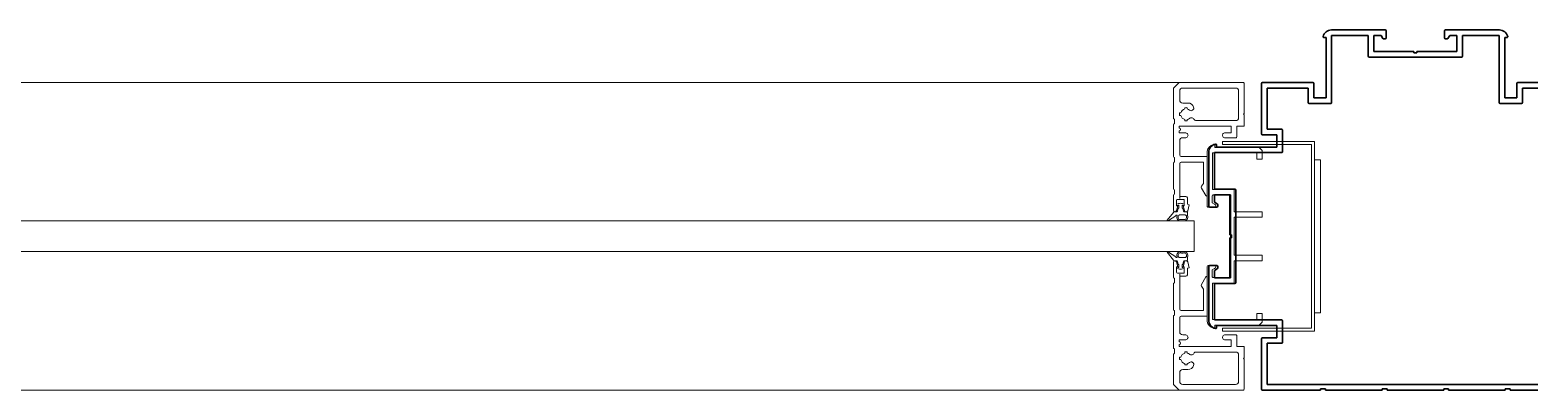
# Model space of a CAD drawing. Extents: x -1439 to 34962, y -872 to 8330.
# Drawn here: x 6080.84 to 6129.53, y 2537.29 to 2549 of the extents above; entities that cross this region are included whole.
import ezdxf

# ---------------------------------------------------------------- set-up
doc = ezdxf.new("R2010")
doc.units = 0
doc.layers.get('0').update_dxf_attribs({"color": 9, "lineweight": 9})
for name, color, linetype, lineweight in [('06D', 9, 'Continuous', 9), ('10', 9, 'Continuous', 9), ('15', 9, 'Continuous', 9)]:
    doc.layers.add(name, color=color, linetype=linetype, lineweight=lineweight)

# ---------------------------------------------------------------- blocks, each defined once
blk = doc.blocks.new('*U97')
at = {"layer": '06D'}
for p, q in [((-4.584286707341902, 0), (-49.99099548229299, 0)), ((-4.584286707341902, -10), (-49.99099548229299, -10))]:
    blk.add_line(p, q, dxfattribs=at)
at = {"layer": '10'}
for p, q in [((-2.508073044476304, 0), (-4.584537368118958, 0)), ((-4.602019273330483, -0.0072928423796839), (-4.774009299456679, -0.1792828686302528)), ((-4.774009299456679, -1.165338645343581), (-4.774009299456679, -0.1792828686302528)), ((-2.483172646069988, -1.001997723564272), (-2.483172646069988, -0.0249003984026786)), ((-4.774009299456679, -1.364541832597751), (-4.774009299456679, -2.410358565663045)), ((-4.749108901050248, -1.190239043749897), (-4.744128821387561, -1.190239043749897)), ((-4.744128821387561, -1.339641434187797), (-4.749108901050248, -1.339641434187797)), ((-4.744128821387561, -1.190239043749897), (-4.744128821387561, -1.339641434187797)), ((-4.594726430912146, -1.475105293287924), (-4.594726430912146, -1.4153443371506)), ((-4.355682606210962, -1.4153443371506), (-4.594726430912146, -1.4153443371506)), ((-4.355682606210962, -1.4153443371506), (-2.901499339278416, -1.4153443371506)), ((-2.901499339278416, -1.4153443371506), (-2.901499339278416, -1.634467843050515)), ((-2.722216470771172, -1.4153443371506), (-2.483172646069988, -1.4153443371506)), ((-2.722216470771172, -1.768929994592326), (-2.722216470771172, -1.4153443371506)), ((-2.508073044476191, -1.026898121970589), (-2.483172646069988, -1.001997723564272)), ((-2.483172646069988, -1.051798520380543), (-2.508073044476191, -1.026898121970589)), ((-2.483172646069988, -1.4153443371506), (-2.483172646069988, -1.051798520380543)), ((-4.594726430912146, -1.634467843050515), (-4.594726430912146, -1.574706886909552)), ((-4.395523243661273, -1.634467843050515), (-4.594726430912146, -1.634467843050515)), ((-4.574806112205692, -2.355577689282654), (-4.574806112205692, -1.893431986627547)), ((-4.475204518580198, -1.793830392998643), (-4.376709609317799, -1.793830392998643)), ((-2.901499339278416, -1.634467843050515), (-3.100702526529516, -1.634467843050515)), ((-3.100702526529516, -1.793830392998643), (-2.747116869177489, -1.793830392998643)), ((-3.70329216798234, -2.405378486095287), (-4.525005315392946, -2.405378486095287)), ((-3.678391769576137, -3.661485590353549), (-3.678391769576137, -2.430278884497965)), ((-4.774009299456679, -2.609561752917215), (-4.774009299456679, -3.460898342069413)), ((-4.749108901050248, -2.435258964069362), (-4.744128821387561, -2.435258964069362)), ((-4.744128821387561, -2.584661354507261), (-4.749108901050248, -2.584661354507261)), ((-4.744128821387561, -2.435258964069362), (-4.744128821387561, -2.584661354507261)), ((-4.574806112205692, -3.76587811520585), (-4.574806112205692, -2.634462151319894)), ((-4.525005315392946, -2.584661354507261), (-3.797913681945146, -2.584661354507261)), ((-3.797913681945146, -2.584661354507261), (-3.797913681945146, -3.257243619282235)), ((-3.806138769596714, -3.284658574539207), (-3.864979440260412, -3.373892446499667)), ((-4.774009299456679, -3.660101529323583), (-4.774009299456679, -4.035348769779375)), ((-4.774009299456679, -3.76587811520585), (-4.774009299456679, -4.153800735315599)), ((-4.749108901050248, -3.485798740479367), (-4.744128821387561, -3.485798740479367)), ((-4.744128821387561, -3.635201130917266), (-4.749108901050248, -3.635201130917266)), ((-4.744128821387561, -3.485798740479367), (-4.744128821387561, -3.635201130917266)), ((-4.674407705831299, -3.830095556037122), (-4.674407705831299, -4.009378424561873)), ((-4.644527227743537, -3.800215077946631), (-4.455284199854986, -3.800215077946631)), ((-4.574806112205692, -3.76587811520585), (-4.574806112205692, -3.680693165555567)), ((-4.55488579348048, -3.700613484284986), (-4.375602924954705, -3.700613484274072)), ((-4.425403721767452, -3.830095556037122), (-4.425403721767452, -4.009378424561873)), ((-4.325802128141958, -3.95957762774924), (-4.325802128141958, -3.750414281133998)), ((-3.870573172263561, -3.431223290030175), (-3.727501061139719, -3.67852894707903)), ((-3.682202441283379, -3.67355614407279), (-3.678391769576137, -3.661485590353549)), ((-4.774009278540347, -4.223541006333106), (-4.982448415077442, -4.478814629845147)), ((-4.939405053523613, -4.482721325759484), (-4.704288163002501, -4.333102759323082)), ((-4.670853323361143, -4.203620687610964), (-4.754088959815362, -4.203620687610964)), ((-4.704288163002501, -4.333102759323082), (-4.704288163002501, -4.333102759323082)), ((-4.684367844277403, -4.31318244060094), (-4.679387764596299, -4.31318244060094)), ((-4.676057936907113, -4.166514604243275), (-4.634567068381101, -4.009378424561873)), ((-4.674407705831299, -4.000414281235861), (-4.674407705831299, -3.959190726454835)), ((-4.624782566388943, -3.987117265300183), (-4.674407705831299, -4.000414281235861)), ((-4.674407705831299, -4.009378424561873), (-4.634567068381101, -4.009378424561873)), ((-4.672963963799247, -3.958613589002197), (-4.618037195871012, -3.938621880835853)), ((-4.646331217783426, -4.183044198565767), (-4.629586967783325, -4.088082839007257)), ((-4.629586967783325, -4.088082839007257), (-4.624606888102107, -4.088082839007257)), ((-4.599706489695676, -4.063182440597302), (-4.599706489695676, -4.006358815098792)), ((-4.57727400463591, -4.307338385813636), (-4.400464538500387, -4.307338385813636)), ((-4.50010489607007, -4.063182440597302), (-4.50010489607007, -4.006358815098792)), ((-4.426847422962737, -3.958613589002197), (-4.481774190890973, -3.938621880835853)), ((-4.470224417982648, -4.088082839007257), (-4.475204497663867, -4.088082839007257)), ((-4.425403721767452, -4.00041427027827), (-4.475028819376917, -3.987117265300183)), ((-4.453480167982547, -4.183044198565767), (-4.470224417982648, -4.088082839007257)), ((-4.423753489695627, -4.166514604243275), (-4.465244359217535, -4.009378424561873)), ((-4.465244359217535, -4.009378424561873), (-4.425403721767452, -4.009378424561873)), ((-4.350702505631829, -4.203620687610964), (-4.428958063400841, -4.203620687610964)), ((-4.425403721767452, -4.00041427027827), (-4.425403721767452, -3.959190708526875)), ((-4.375602924954705, -4.203601532030006), (-4.363883102245495, -4.203601532030006)), ((-4.325802128141958, -3.95957762774924), (-4.264032508619948, -3.976128747173788)), ((-4.325802128141958, -3.95957762774924), (-4.264032508619948, -3.976128747173788)), ((-4.325802107225627, -4.323359858924959), (-4.325802107225627, -4.228521086017281)), ((-4.264032508619948, -3.976128747173788), (-4.31582272873959, -4.166851399659208)), ((-4.962528096352343, -4.498734948570926), (-4.958938532607248, -4.498734948570926)), ((-4.962528096352343, -4.498734948570926), (-4.958938532607248, -4.498734948570926)), ((-4.520025214795396, -4.452208871549373), (-4.459064580333119, -4.452208871549373)), ((-4.520025214795396, -4.492049508600757), (-4.459064580333119, -4.492049508600757)), ((-2.809520265817241, -4.38247011959902), (-2.809520265817241, -5.617529880590153)), ((-4.774009278540347, -5.776458993666892), (-4.982448415077442, -5.521185370158491)), ((-4.962528096352343, -5.50126505143271), (-4.958938532607248, -5.50126505143271)), ((-4.962528096352343, -5.50126505143271), (-4.958938532607248, -5.50126505143271)), ((-4.939405053523613, -5.517278674236877), (-4.704288163002501, -5.666897240676918)), ((-4.670853323361143, -5.796379312389035), (-4.754088959815362, -5.796379312389035)), ((-4.704288163002501, -5.666897240676918), (-4.704288163002501, -5.666897240676918)), ((-4.684367844277403, -5.686817559406335), (-4.679387764596299, -5.686817559406335)), ((-4.676057936907113, -5.833485395756724), (-4.634567068381101, -5.990621575441764)), ((-4.646331217783426, -5.81695580143787), (-4.629586967783325, -5.911917160996381)), ((-4.57727400463591, -5.692661614186362), (-4.400464538500387, -5.692661614186362)), ((-4.520025214795396, -5.50795049140288), (-4.459064580333119, -5.50795049140288)), ((-4.520025214795396, -5.547791128457902), (-4.459064580333119, -5.547791128457902)), ((-4.453480167982547, -5.81695580143787), (-4.470224417982648, -5.911917160996381)), ((-4.423753489695627, -5.833485395756724), (-4.465244359217535, -5.990621575441764)), ((-4.350702505631829, -5.796379312389035), (-4.428958063400841, -5.796379312389035)), ((-4.375602924954705, -5.796398467969992), (-4.363883102245495, -5.796398467969992)), ((-4.325802107225627, -5.67664014107504), (-4.325802107225627, -5.771478913986356)), ((-4.264032508619948, -6.023871252829848), (-4.31582272873959, -5.833148600337153)), ((-4.774009299456679, -6.234121884797788), (-4.774009299456679, -5.846199264684401)), ((-4.774009299456679, -6.339898470676416), (-4.774009299456679, -5.964651230227901)), ((-4.674407705831299, -6.169904443966515), (-4.674407705831299, -5.990621575441764)), ((-4.674407705831299, -5.990621575441764), (-4.634567068381101, -5.990621575441764)), ((-4.674407705831299, -5.999585718767776), (-4.674407705831299, -6.040809273548803)), ((-4.624782566388943, -6.012882734703453), (-4.674407705831299, -5.999585718767776)), ((-4.672963963799247, -6.041386410994164), (-4.618037195871012, -6.061378119164146)), ((-4.644527227743537, -6.199784922053367), (-4.455284199854986, -6.199784922053367)), ((-4.629586967783325, -5.911917160996381), (-4.624606888102107, -5.911917160996381)), ((-4.599706489695676, -5.936817559406335), (-4.599706489695676, -5.993641184897569)), ((-4.574806112205692, -6.234121884797788), (-4.574806112205692, -7.365537848680106)), ((-4.574806112205692, -6.234121884797788), (-4.574806112205692, -6.319306834444432)), ((-4.55488579348048, -6.299386515722289), (-4.375602924954705, -6.299386515729566)), ((-4.50010489607007, -5.936817559406335), (-4.50010489607007, -5.993641184897569)), ((-4.426847422962737, -6.041386410994164), (-4.481774190890973, -6.061378119164146)), ((-4.470224417982648, -5.911917160996381), (-4.475204497663867, -5.911917160996381)), ((-4.425403721767452, -5.999585729721729), (-4.475028819376917, -6.012882734703453)), ((-4.465244359217535, -5.990621575441764), (-4.425403721767452, -5.990621575441764)), ((-4.425403721767452, -6.169904443966515), (-4.425403721767452, -5.990621575441764)), ((-4.425403721767452, -5.999585729721729), (-4.425403721767452, -6.0408092914804)), ((-4.325802128141958, -6.040422372254397), (-4.264032508619948, -6.023871252829848)), ((-4.325802128141958, -6.040422372254397), (-4.264032508619948, -6.023871252829848)), ((-4.325802128141958, -6.040422372254397), (-4.325802128141958, -6.249585718866001)), ((-3.870573172263561, -6.5687767099771), (-3.727501061139719, -6.321471052920969)), ((-3.682202441283379, -6.326443855927208), (-3.678391769576137, -6.33851440964645)), ((-4.774009299456679, -7.390438247090059), (-4.774009299456679, -6.539101657930586)), ((-4.744128821387561, -6.364798869082732), (-4.749108901050248, -6.364798869082732)), ((-4.749108901050248, -6.514201259520633), (-4.744128821387561, -6.514201259520633)), ((-4.744128821387561, -6.514201259520633), (-4.744128821387561, -6.364798869082732)), ((-3.806138769596714, -6.715341425460792), (-3.864979440260412, -6.62610755350397)), ((-3.797913681945146, -7.415338645492738), (-3.797913681945146, -6.742756380717764)), ((-3.678391769576137, -6.33851440964645), (-3.678391769576137, -7.569721115502034)), ((-4.774009299456679, -8.635458167405886), (-4.774009299456679, -7.589641434340592)), ((-4.744128821387561, -7.415338645492738), (-4.749108901050248, -7.415338645492738)), ((-4.749108901050248, -7.564741035930637), (-4.744128821387561, -7.564741035930637)), ((-4.744128821387561, -7.564741035930637), (-4.744128821387561, -7.415338645492738)), ((-4.574806112205692, -7.644422310720983), (-4.574806112205692, -8.106568013372453)), ((-4.525005315392946, -7.415338645492738), (-3.797913681945146, -7.415338645492738)), ((-3.70329216798234, -7.594621513911988), (-4.525005315392946, -7.594621513911988)), ((-4.475204518580198, -8.206169607001355), (-4.376709609317799, -8.206169607001355)), ((-3.100702526529516, -8.206169607001355), (-2.747116869177489, -8.206169607001355)), ((-2.722216470771172, -8.231070005404035), (-2.722216470771172, -8.584655662849398)), ((-4.744128821387561, -8.660358565808563), (-4.749108901050248, -8.660358565808563)), ((-4.744128821387561, -8.80976095625374), (-4.744128821387561, -8.660358565808563)), ((-4.395523243661273, -8.365532156949483), (-4.594726430912146, -8.365532156949483)), ((-4.594726430912146, -8.365532156949483), (-4.594726430912146, -8.42529311308681)), ((-4.594726430912146, -8.524894706715713), (-4.594726430912146, -8.584655662849398)), ((-4.355682606210962, -8.584655662849398), (-4.594726430912146, -8.584655662849398)), ((-4.355682606210962, -8.584655662849398), (-2.901499339278416, -8.584655662849398)), ((-2.901499339278416, -8.365532156949483), (-3.100702526529516, -8.365532156949483)), ((-2.901499339278416, -8.584655662849398), (-2.901499339278416, -8.365532156949483)), ((-2.722216470771172, -8.584655662849398), (-2.483172646069988, -8.584655662849398)), ((-2.483172646069988, -8.584655662849398), (-2.483172646069988, -8.948201479623094)), ((-4.774009299456679, -8.834661354660057), (-4.774009299456679, -9.820717131373383)), ((-4.749108901050248, -8.80976095625374), (-4.744128821387561, -8.80976095625374)), ((-2.483172646069988, -8.948201479623094), (-2.508073044476191, -8.973101878025775)), ((-2.508073044476191, -8.973101878025775), (-2.483172646069988, -8.998002276432087)), ((-2.483172646069988, -8.998002276432087), (-2.483172646069988, -9.975099601593683)), ((-4.602019273330483, -9.992707157620316), (-4.774009299456679, -9.820717131373383)), ((-2.508073044476304, -10), (-4.584537368118958, -10))]:
    blk.add_line(p, q, dxfattribs=at)
for points in [[(-2.762057108202725, -1.2374155432517), (-4.05794952999804, -1.237415544273972, -0.2997650502453762), (-4.103705231750041, -1.207275244181801, 0.4934484303440242), (-4.262573869056951, -1.16701732835645, -0.109938637063556), (-4.330782209619768, -1.199932725943654), (-4.330782209619768, -1.240648912586038, -0.0938424564306332), (-4.410463484501633, -1.240648912586038), (-4.410463484501633, -1.199932725943654, -0.2847350307288591), (-4.540311343433927, -1.070084867009427), (-4.581027530074606, -1.070084867009427, -0.0938424564306203), (-4.581027530074606, -0.9904035922190814), (-4.540311343433927, -0.9904035922190814, -0.2847350307289566), (-4.410463484501633, -0.8605557332884927), (-4.410463484501633, -0.8198395466497458, -0.0938424564306298), (-4.330782209619768, -0.8198395466497458), (-4.330782209619768, -0.8605557332884927, -0.1154500946614818), (-4.259622249941799, -0.8958555036733741, 0.7582221320047342), (-4.122541636095206, -0.8006357389822369, 0.3195000309961183), (-4.310749704908972, -0.6666984129406047), (-4.475204520302554, -0.6666984129406047, -0.4142135623730617), (-4.574806113928048, -0.5670968193153385), (-4.574806113928048, -0.2802385377653991, -0.4142135623730951), (-4.475204520302554, -0.180636944132857), (-2.762057108202725, -0.1806369431142229, -0.4142135623730951), (-2.662455514577231, -0.280238536746765), (-2.662455514577231, -1.137813949630071, -0.4142135623730951)], [(-2.762057108202725, -8.762584456748298), (-4.05794952999804, -8.762584455729664, 0.2997650502453762), (-4.103705231750041, -8.792724755821837, -0.4934484303440242), (-4.262573869056951, -8.832982671647187, 0.109938637063556), (-4.330782209619768, -8.800067274056346), (-4.330782209619768, -8.759351087417599, 0.0938424564306332), (-4.410463484501633, -8.759351087417599), (-4.410463484501633, -8.800067274056346, 0.2847350307288591), (-4.540311343433927, -8.929915132990573), (-4.581027530074606, -8.929915132990573, 0.0938424564306203), (-4.581027530074606, -9.009596407777279), (-4.540311343433927, -9.009596407777279, 0.2847350307289566), (-4.410463484501633, -9.139444266711507), (-4.410463484501633, -9.180160453353892, 0.0938424564306298), (-4.330782209619768, -9.180160453353892), (-4.330782209619768, -9.139444266711507, 0.1154500946614818), (-4.259622249941799, -9.104144496326622, -0.7582221320047342), (-4.122541636095206, -9.199364261021401, -0.3195000309961183), (-4.310749704908972, -9.333301587063033), (-4.475204520302554, -9.333301587063033, 0.4142135623730617), (-4.574806113928048, -9.432903180684661), (-4.574806113928048, -9.719761462238237, 0.4142135623730951), (-4.475204520302554, -9.819363055863505), (-2.762057108202725, -9.81936305688214, 0.4142135623730951), (-2.662455514577231, -9.719761463256873), (-2.662455514577231, -8.862186050373566, 0.4142135623730951)]]:
    blk.add_lwpolyline(points, format="xyb", close=True, dxfattribs=at)
for points in [[(-0.1992031872509869, -1.912350597609474), (-3.187250996016246, -1.912350597609474), (-3.187250996016246, -2.011952191238378), (-0.2988047808765941, -2.011952191238378), (-0.2988047808765941, -7.988047808765259), (-3.187250996016246, -7.988047808765259), (-3.187250996016246, -8.087649402390525), (-0.1992031872509869, -8.087649402390525)], [(0, -7.490039840638927), (-0.1992031872509869, -7.490039840638927), (-0.1992031872509869, -2.509960159364709), (0, -2.509960159364709)]]:
    blk.add_lwpolyline(points, close=True, dxfattribs=at)
blk.add_lwpolyline([(-3.686014289703052, -5.986057882979367), (-3.686014289703052, -7.763701547715753, 0.302454728894399), (-3.472658835550647, -7.987046101021406, 0.4723247465498753), (-3.437010305639319, -7.957727633365719), (-3.437010305639319, -7.888446215139992), (-1.992787198069436, -7.888446215139992), (-1.893185604443942, -7.788844621518363), (-1.893185604443942, -7.509960159473847), (-2.0724684729513, -7.509960159473847), (-2.0724684729513, -7.70916334672438), (-3.506731421195809, -7.70916334672438), (-3.506731421195809, -6.523904382549517), (-2.809520265817241, -6.523904382549517), (-2.809520265817241, -5.796812749005767), (-1.893185604443942, -5.796812749005767), (-1.893185604443942, -5.617529880590153), (-2.809520265817241, -5.617529880590153), (-2.809520265817241, -4.38247011959902), (-1.893185604443942, -4.38247011959902), (-1.893185604443942, -4.203187250997871), (-2.809520265817241, -4.203187250997871), (-2.809520265817241, -3.476095617639657), (-3.506731421195809, -3.476095617639657), (-3.506731421195809, -2.290836653464793), (-2.0724684729513, -2.290836653464793), (-2.0724684729513, -2.490039840711688), (-1.893185604443942, -2.490039840711688), (-1.893185604443942, -2.211155378488911), (-1.992787198069436, -2.111553784860006), (-3.437010305639319, -2.111553784860006), (-3.437010305732087, -2.042272366634279, 0.4723247473682826), (-3.472658835736183, -2.012953898978594, 0.3004880494237331), (-3.685657060429433, -2.234320948904496, 0.0474522895556044), (-3.686014289703052, -2.238076561730849), (-3.686014289703052, -4.013944223253929, 0.41421356169115), (-3.646173652308448, -4.053784860745508), (-3.466890783708436, -4.053784860559972), (-3.404639787692531, -4.053784860559972), (-3.404639787692531, -4.005740845717809, 0.3394542583512012), (-3.44155118980916, -3.957636969837039), (-3.526651739939438, -3.911482200539467), (-3.526651739939438, -3.695219123543211, -0.4142135637369855), (-3.486811102452065, -3.655378486055269), (-2.959099892785275, -3.655378486055269), (-2.959099892785275, -4.950199203187366), (-2.929396651246179, -4.950199203187366), (-2.929396651246179, -5.049800796812633), (-2.959099892785275, -5.049800796812633), (-2.959099892785275, -6.34462151394473), (-3.486811102452065, -6.34462151394473, -0.4142135630550402), (-3.526651739939438, -6.304780876642325), (-3.526651739939438, -6.088517799649707), (-3.441551189901815, -6.042363030159322, 0.3394542588174342), (-3.404639787692531, -5.994259154471365), (-3.404639787692531, -5.946215139443664), (-3.646173652308448, -5.946215139443664, 0.4142135637369855), (-3.686014289795821, -5.986055776931607)], format="xyb", dxfattribs=at)
for centre, radius, start, end in [((-2.508073044476304, -0.0249003984026786), 0.0249003984063773, 0, 90), ((-4.749108901050248, -1.165338645343581), 0.0249003984063773, 180, 270), ((-4.749108901050248, -1.364541832597751), 0.0249003984063773, 90, 180), ((-4.594726430912146, -1.524906090100557), 0.0498007968127547, 270, 90), ((-4.475204518580198, -1.893431986627547), 0.0996015936255093, 90, 180), ((-4.386116426489593, -1.714149118026398), 0.0802346171604296, 263.2670786823901, 96.73292131760988), ((-3.110109343701196, -1.714149118026398), 0.0802346171604296, 83.2670786823901, 276.7329213176099), ((-2.747116869177489, -1.768929994592326), 0.0249003984063773, 270, 0), ((-4.749108901050248, -2.410358565663045), 0.0249003984063773, 180, 270), ((-4.525005315392946, -2.355577689282654), 0.0498007968127547, 180, 270), ((-3.70329216798234, -2.430278884497965), 0.0249003984063773, 0, 90), ((-4.749108901050248, -2.609561752917215), 0.0249003984063773, 90, 180), ((-4.525005315392946, -2.634462151319894), 0.0498007968127547, 90, 180), ((-3.82734085860568, -3.406503127804172), 0.0498007968249867, 139.0938091420577, 209.7608469120133), ((-3.847714478762441, -3.257243619296788), 0.0498007968171481, 326.599206552585, 1.66752665e-08), ((-4.749108901050248, -3.460898342069413), 0.0249003984063773, 180, 270), ((-4.749108901050248, -3.660101529323583), 0.0249003984063773, 90, 180), ((-4.644527227743537, -3.830095556037122), 0.0298804780876528, 90.0000000017587, 180), ((-4.55488579348048, -3.680693165555567), 0.0199203187251019, 180, 270), ((-4.455284199854986, -3.830095556037122), 0.0298804780876528, 0, 90.0000000017587), ((-4.375602924954705, -3.750414281133998), 0.0498007968127547, 0, 90), ((-3.705947640736667, -3.666059788789425), 0.0249003983827872, 210.0503864547104, 342.479102521079), ((-4.724208502643932, -4.153800735315599), 0.0498007968127547, 180, 345.2089642998066), ((-4.754088959815362, -4.223541006333106), 0.0199203187251019, 90.00000000534126, 180.000000010422), ((-4.684367844277403, -4.333102759323082), 0.0199203187251019, 90.00000000534126, 180.000000010422), ((-4.679387764596299, -4.333102759323082), 0.0199203187251019, 337.3801350997307, 90.00000000534126), ((-4.664447525552304, -3.982012310119898), 0.0249003984063773, 110.0000000001629, 113.5782299897117), ((-4.670853323361143, -4.178720289204647), 0.0249003984063773, 270, 350.0000000003654), ((-4.553744736831617, -4.382145036135626), 0.1149608597271785, 158.9026321508203, 287.0564086233117), ((-4.551418526895644, -4.382071037722199), 0.0772634924481244, 159.7730688829355, 294.7786872824364), ((-4.619626808420889, -4.006358815098792), 0.0199203187251019, 0, 105.0000000002542), ((-4.624606888102107, -4.063182440597302), 0.0249003984063773, 270, 0), ((-4.50010489607007, -4.407803954542032), 0.1344621513944375, 137.551447210214, 157.0428618102344), ((-4.54990569288293, -4.125811645775683), 0.1992031872510186, 69.99999999983713, 110.0000000001629), ((-4.57727400463591, -4.337218863907764), 0.0298804780876528, 90, 137.551447210214), ((-4.480184577345085, -4.006358815098792), 0.0199203187251019, 74.99999999974578, 180.000000010422), ((-4.475204497663867, -4.063182440597302), 0.0249003984063773, 180.000000010422, 270), ((-4.430201563075115, -4.378009234562342), 0.0799909159397884, 248.0874070033723, 49.68676477867089), ((-4.426361694637079, -4.380901759333937), 0.1158589700566804, 253.6045906462992, 29.77892152658911), ((-4.428958063400841, -4.178720289204647), 0.0249003984063773, 189.9999999996344, 270), ((-4.435363860213669, -3.982012310119898), 0.0249003984063773, 66.42187300029943, 69.99999999983713), ((-4.375602924954705, -4.153800735221011), 0.0498007968127547, 194.7910357001934, 270), ((-4.375602924954705, -4.153800735221011), 0.0498007968127547, 194.7910357001934, 270), ((-4.400464538500387, -4.337218863907764), 0.0298804780876528, 42.54489660011104, 90), ((-4.363883102245495, -4.153800735221011), 0.0498007968127547, 270, 344.8078273995597), ((-4.350702505631829, -4.228521086017281), 0.0249003984063773, 0, 90.00000000534126), ((-4.962528096352343, -4.478814629845147), 0.0199203187251019, 180.000000010422, 270), ((-4.958938532607248, -4.478814629845147), 0.0199203187251019, 270, 348.6900674993525), ((-4.962528096352343, -5.521185370158491), 0.0199203187251019, 90, 179.9999999895779), ((-4.958938532607248, -5.521185370158491), 0.0199203187251019, 11.30993250064752, 90), ((-4.754088959815362, -5.776458993666892), 0.0199203187251019, 179.9999999895779, 269.9999999946587), ((-4.724208502643932, -5.846199264684401), 0.0498007968127547, 14.79103570019342, 180), ((-4.684367844277403, -5.666897240676918), 0.0199203187251019, 179.9999999895779, 269.9999999946587), ((-4.679387764596299, -5.666897240676918), 0.0199203187251019, 269.9999999946587, 22.6198649002694), ((-4.670853323361143, -5.821279710798988), 0.0249003984063773, 9.999999999634483, 90), ((-4.553744736831617, -5.617854963868012), 0.1149608597271785, 72.94359137668847, 201.0973678491797), ((-4.551418526895644, -5.617928962281438), 0.0772634924481244, 65.22131271756359, 200.2269311170645), ((-4.50010489607007, -5.592196045457967), 0.1344621513944375, 202.9571381897656, 222.448552789786), ((-4.57727400463591, -5.662781136099511), 0.0298804780876528, 222.448552789786, 270), ((-4.430201563075115, -5.621990765441296), 0.0799909159397884, 310.3132352213291, 111.9125929966277), ((-4.426361694637079, -5.6190982406697), 0.1158589700566804, 330.221078473411, 106.3954093537008), ((-4.428958063400841, -5.821279710798988), 0.0249003984063773, 90, 170.0000000003655), ((-4.375602924954705, -5.846199264782626), 0.0498007968127547, 90, 165.2089642998066), ((-4.375602924954705, -5.846199264782626), 0.0498007968127547, 90, 165.2089642998066), ((-4.400464538500387, -5.662781136099511), 0.0298804780876528, 270, 317.455103399889), ((-4.363883102245495, -5.846199264782626), 0.0498007968127547, 15.19217260044021, 90), ((-4.350702505631829, -5.771478913986356), 0.0249003984063773, 269.9999999946587, 0), ((-4.664447525552304, -6.017987689883738), 0.0249003984063773, 246.4217700102883, 249.9999999998371), ((-4.644527227743537, -6.169904443966515), 0.0298804780876528, 180, 269.9999999982413), ((-4.619626808420889, -5.993641184897569), 0.0199203187251019, 254.9999999997458, 0), ((-4.624606888102107, -5.936817559406335), 0.0249003984063773, 0, 90), ((-4.54990569288293, -5.874188354224316), 0.1992031872510186, 249.9999999998371, 290.0000000001629), ((-4.55488579348048, -6.319306834444432), 0.0199203187251019, 90, 180), ((-4.475204497663867, -5.936817559406335), 0.0249003984063773, 90, 179.9999999895779), ((-4.480184577345085, -5.993641184897569), 0.0199203187251019, 179.9999999895779, 285.0000000002541), ((-4.455284199854986, -6.169904443966515), 0.0298804780876528, 269.9999999982413, 0), ((-4.435363860213669, -6.017987689883738), 0.0249003984063773, 290.0000000001629, 293.5781269997006), ((-4.375602924954705, -6.249585718866001), 0.0498007968127547, 270, 0), ((-3.705947640736667, -6.333940211214213), 0.0249003983827872, 17.52089747892098, 149.9496135452896), ((-4.749108901050248, -6.339898470676416), 0.0249003984063773, 180, 270), ((-4.749108901050248, -6.539101657930586), 0.0249003984063773, 90, 180), ((-3.82734085860568, -6.593496872195827), 0.0498007968249867, 150.2391530879867, 220.9061908579422), ((-3.847714478762441, -6.742756380703213), 0.0498007968171481, 359.9999999833248, 33.40079344741497), ((-4.749108901050248, -7.390438247090059), 0.0249003984063773, 180, 270), ((-4.749108901050248, -7.589641434340592), 0.0249003984063773, 90, 180), ((-4.525005315392946, -7.365537848680106), 0.0498007968127547, 180, 270), ((-4.525005315392946, -7.644422310720983), 0.0498007968127547, 90, 180), ((-3.70329216798234, -7.569721115502034), 0.0249003984063773, 270, 0), ((-4.475204518580198, -8.106568013372453), 0.0996015936255093, 180, 270), ((-4.386116426489593, -8.285850881977238), 0.0802346171604296, 263.2670786823901, 96.73292131760988), ((-3.110109343701196, -8.285850881977238), 0.0802346171604296, 83.2670786823901, 276.7329213176099), ((-2.747116869177489, -8.231070005404035), 0.0249003984063773, 0, 90), ((-4.749108901050248, -8.635458167405886), 0.0249003984063773, 180, 270), ((-4.594726430912146, -8.475093909899442), 0.0498007968127547, 270, 90), ((-4.749108901050248, -8.834661354660057), 0.0249003984063773, 90, 180), ((-2.508073044476304, -9.975099601593683), 0.0249003984063773, 270, 0)]:
    blk.add_arc(centre, radius, start, end, dxfattribs=at)
at = {"layer": '15'}
blk.add_lwpolyline([(-4.107406632315587, -4.501992031873669), (-49.99099548229299, -4.501992031873669), (-259.7945843322686, -4.501992031873648), (-259.7945843322686, -5.498007968129948), (-49.99099548229299, -5.498007968129968), (-4.107406632315587, -5.498007968129968)], close=True, dxfattribs=at)
blk = doc.blocks.new('p-dogramakose_trimlinesnap')
at = {"layer": '10', "lineweight": 35}
for p, q in [((2.272693221995723, 11.70999999999912), (4.020000000004074, 11.70999999999912)), ((5.979999999995925, 11.70999999999912), (7.727306778004277, 11.70999999999912)), ((2.099999999991268, 11.45999999999912), (2.029999999998835, 11.45999999999912)), ((2.099999999991268, 9.5), (2.099999999991268, 11.45999999999912)), ((2.279999999998835, 11.52999999999883), (3.469999999986612, 11.52999999999883)), ((2.279999999998835, 9.349999999998543), (2.279999999998835, 11.52999999999883)), ((3.469999999986612, 11.52999999999883), (3.469999999986612, 10.86000000000058)), ((3.649999999994178, 11.52999999999883), (3.886491470388136, 11.52999999999883)), ((3.649999999994178, 11.52999999999883), (3.649999999994178, 11.01000000000204)), ((3.94133974595752, 11.43499999999767), (3.886491470388136, 11.52999999999883)), ((3.967320508076227, 11.41999999999825), (4.020000000004074, 11.41999999999825)), ((4.050000000002909, 11.68000000000029), (4.050000000002909, 11.44999999999709)), ((5.949999999997089, 11.68000000000029), (5.949999999997089, 11.44999999999709)), ((5.979999999995925, 11.41999999999825), (6.032679491923772, 11.41999999999825)), ((6.058660254042479, 11.43499999999767), (6.113508529597311, 11.52999999999883)), ((6.113508529597311, 11.52999999999883), (6.349999999991268, 11.52999999999883)), ((6.349999999991268, 11.52999999999883), (6.349999999991268, 11.01000000000204)), ((6.529999999998835, 11.52999999999883), (7.719999999986613, 11.52999999999883)), ((6.529999999998835, 10.86000000000058), (6.529999999998835, 11.52999999999883)), ((7.719999999986613, 11.52999999999883), (7.719999999986613, 9.349999999998543)), ((7.899999999994179, 9.5), (7.899999999994179, 11.45999999999912)), ((7.969999999986613, 11.45999999999912), (7.899999999994179, 11.45999999999912)), ((3.5, 10.83000000000174), (6.5, 10.83000000000174)), ((3.649999999994178, 11.01000000000204), (4.949999999997089, 11.01000000000204)), ((4.949999999997089, 10.97000000000116), (4.949999999997089, 11.01000000000204)), ((4.949999999997089, 10.97000000000116), (5.050000000002909, 10.97000000000116)), ((5.050000000002909, 10.97000000000116), (5.050000000002909, 11.01000000000204)), ((5.050000000002909, 11.01000000000204), (6.349999999991268, 11.01000000000204)), ((0, 8.080000000001746), (0, 9.970000000001164)), ((0.0299999999988359, 10), (1.669999999998253, 10)), ((0.180000000007567, 9.819999999999707), (1.520000000004074, 9.819999999999707)), ((0.180000000007567, 0.3000000000029104), (0.180000000007567, 9.819999999999707)), ((1.520000000004074, 9.819999999999707), (1.520000000004074, 9.349999999998543)), ((1.699999999997089, 9.970000000001164), (1.699999999997089, 9.5)), ((8.30000000000291, 9.970000000001164), (8.30000000000291, 9.5)), ((8.330000000001746, 10), (9.969999999986612, 10)), ((8.479999999995924, 9.819999999999707), (9.819999999992431, 9.819999999999707)), ((8.479999999995924, 9.349999999998543), (8.479999999995924, 9.819999999999707)), ((9.819999999992431, 9.819999999999707), (9.819999999992431, 8.480000000003201)), ((10, 8.330000000001746), (10, 9.970000000001164)), ((1.55000000000291, 9.319999999999707), (2.25, 9.319999999999707)), ((1.699999999997089, 9.5), (2.099999999991268, 9.5)), ((7.75, 9.319999999999707), (8.44999999999709, 9.319999999999707)), ((8.30000000000291, 9.5), (7.899999999994179, 9.5)), ((9.319999999992431, 8.44999999999709), (9.319999999992431, 7.75)), ((9.819999999992431, 8.480000000003201), (9.349999999991267, 8.480000000003201)), ((9.5, 8.30000000000291), (9.5, 7.900000000001455)), ((9.969999999986612, 8.30000000000291), (9.5, 8.30000000000291)), ((0.0399999999935972, 8.080000000001746), (0, 8.080000000001746)), ((0, 6.080000000001746), (0, 7.919999999998252)), ((0, 7.919999999998252), (0.0399999999935972, 7.919999999998252)), ((0.0399999999935972, 7.919999999998252), (0.0399999999935972, 8.080000000001746)), ((9.5, 7.900000000001455), (11.4600000000064, 7.900000000001455)), ((11.4600000000064, 7.970000000001163), (11.4600000000064, 7.900000000001455)), ((9.349999999991267, 7.720000000001163), (11.52999999999883, 7.720000000001163)), ((11.52999999999883, 7.720000000001163), (11.52999999999883, 6.529999999998835)), ((11.7100000000064, 5.980000000003201), (11.7100000000064, 7.727306778011553)), ((10.83000000000174, 6.5), (10.83000000000174, 3.5)), ((11.52999999999883, 6.529999999998835), (10.86000000000058, 6.529999999998835)), ((11.00999999999476, 5.050000000002909), (11.00999999999476, 6.349999999998545)), ((11.52999999999883, 6.349999999998545), (11.00999999999476, 6.349999999998545)), ((11.52999999999883, 6.113508529611863), (11.52999999999883, 6.349999999998545)), ((0.0399999999935972, 6.080000000001746), (0, 6.080000000001746)), ((0, 4.080000000001746), (0, 5.919999999998252)), ((0, 5.919999999998252), (0.0399999999935972, 5.919999999998252)), ((0.0399999999935972, 5.919999999998252), (0.0399999999935972, 6.080000000001746)), ((11.41999999999825, 5.980000000003201), (11.41999999999825, 6.032679491923772)), ((11.43499999999767, 6.058660254035202), (11.52999999999883, 6.113508529611863)), ((11.68000000000756, 5.949999999997089), (11.44999999999709, 5.949999999997089)), ((10.96999999998661, 4.949999999997089), (10.96999999998661, 5.050000000002909)), ((10.96999999998661, 5.050000000002909), (11.00999999999476, 5.050000000002909)), ((10.96999999998661, 4.949999999997089), (11.00999999999476, 4.949999999997089)), ((11.00999999999476, 3.650000000001455), (11.00999999999476, 4.949999999997089)), ((0.0399999999935972, 4.080000000001746), (0, 4.080000000001746)), ((0, 2.080000000001746), (0, 3.919999999998253)), ((0, 3.919999999998253), (0.0399999999935972, 3.919999999998253)), ((0.0399999999935972, 3.919999999998253), (0.0399999999935972, 4.080000000001746)), ((11.41999999999825, 3.967320508076227), (11.41999999999825, 4.019999999996799)), ((11.43499999999767, 3.941339745964797), (11.52999999999883, 3.886491470388136)), ((11.68000000000756, 4.050000000002909), (11.44999999999709, 4.050000000002909)), ((11.7100000000064, 2.272693221988447), (11.7100000000064, 4.019999999996799)), ((10.86000000000058, 3.470000000001163), (11.52999999999883, 3.470000000001163)), ((11.52999999999883, 3.650000000001455), (11.00999999999476, 3.650000000001455)), ((11.52999999999883, 3.650000000001455), (11.52999999999883, 3.886491470388136)), ((11.52999999999883, 3.470000000001163), (11.52999999999883, 2.279999999998835)), ((0.0399999999935972, 2.080000000001746), (0, 2.080000000001746)), ((0.0399999999935972, 1.919999999998253), (0.0399999999935972, 2.080000000001746)), ((9.319999999992431, 2.25), (9.319999999992431, 1.55000000000291)), ((11.52999999999883, 2.279999999998835), (9.349999999991267, 2.279999999998835)), ((9.5, 1.699999999997089), (9.5, 2.099999999998544)), ((9.5, 2.099999999998544), (11.4600000000064, 2.099999999998544)), ((11.4600000000064, 2.099999999998544), (11.4600000000064, 2.029999999998835)), ((0, 0.3000000000029104), (0, 1.919999999998253)), ((0, 1.919999999998253), (0.0399999999935972, 1.919999999998253)), ((9.349999999991267, 1.519999999996798), (9.819999999992431, 1.519999999996798)), ((9.969999999986612, 1.699999999997089), (9.5, 1.699999999997089)), ((9.819999999992431, 1.519999999996798), (9.819999999992431, 0.180000000000291)), ((10, 0.0299999999988359), (10, 1.669999999998253)), ((9.819999999992431, 0.180000000000291), (0.3000000000029104, 0.180000000000291)), ((0.3000000000029104, 0), (1.919999999998253, 0)), ((1.919999999998253, 0.0400000000008731), (2.080000000001746, 0.0400000000008731)), ((1.919999999998253, 0), (1.919999999998253, 0.0400000000008731)), ((2.080000000001746, 0.0400000000008731), (2.080000000001746, 0)), ((2.080000000001746, 0), (3.919999999998253, 0)), ((3.919999999998253, 0.0400000000008731), (4.080000000001746, 0.0400000000008731)), ((3.919999999998253, 0), (3.919999999998253, 0.0400000000008731)), ((4.080000000001746, 0.0400000000008731), (4.080000000001746, 0)), ((4.080000000001746, 0), (5.919999999998252, 0)), ((5.919999999998252, 0.0400000000008731), (6.080000000001746, 0.0400000000008731)), ((5.919999999998252, 0), (5.919999999998252, 0.0400000000008731)), ((6.080000000001746, 0.0400000000008731), (6.080000000001746, 0)), ((6.080000000001746, 0), (7.919999999998252, 0)), ((7.919999999998252, 0.0400000000008731), (8.080000000001746, 0.0400000000008731)), ((7.919999999998252, 0), (7.919999999998252, 0.0400000000008731)), ((8.080000000001746, 0.0400000000008731), (8.080000000001746, 0)), ((8.080000000001746, 0), (9.969999999986612, 0))]:
    blk.add_line(p, q, dxfattribs=at)
for centre, radius, start, end in [((2.272693221995723, 11.43000000000029), 0.2799999999999998, 90, 166.1134596378043), ((4.020000000004074, 11.68000000000029), 0.03, 0, 90), ((5.979999999995925, 11.68000000000029), 0.03, 90, 180), ((7.727306778004277, 11.43000000000029), 0.28, 13.88654036219568, 90), ((2.029999999998835, 11.48999999999796), 0.0300000000000006, 166.1134596378043, 270), ((3.967320508076227, 11.45000000000436), 0.03, 209.9999999998368, 270), ((4.020000000004074, 11.44999999999709), 0.03, 270, 0), ((5.979999999995925, 11.44999999999709), 0.03, 180, 270), ((6.032679491923772, 11.44999999999709), 0.03, 270, 330.0000000014375), ((7.969999999986613, 11.48999999999796), 0.03, 270, 13.88654036219568), ((3.5, 10.86000000000058), 0.03, 180, 270), ((6.5, 10.86000000000058), 0.03, 270, 0), ((0.0299999999988359, 9.970000000001164), 0.03, 90, 180), ((1.669999999998253, 9.970000000001164), 0.03, 0, 90), ((8.330000000001746, 9.970000000001164), 0.03, 90, 180), ((9.969999999986612, 9.970000000001164), 0.03, 0, 90), ((1.55000000000291, 9.349999999998543), 0.03, 180, 270), ((2.25, 9.349999999998543), 0.03, 270, 0), ((7.75, 9.349999999998543), 0.03, 180, 270), ((8.44999999999709, 9.349999999998543), 0.03, 270, 0), ((9.349999999991267, 8.44999999999709), 0.03, 90, 180), ((9.969999999986612, 8.330000000001746), 0.03, 270, 0), ((11.49000000000524, 7.970000000001163), 0.03, 76.11345963877997, 180), ((11.43000000000756, 7.727306778011553), 0.28, 0, 76.11345963877997), ((9.349999999991267, 7.75), 0.03, 180, 270), ((10.86000000000058, 6.5), 0.03, 90, 180), ((11.44999999999709, 6.032679491923772), 0.03, 120.0000000019234, 180), ((11.44999999999709, 5.980000000003201), 0.03, 180, 270), ((11.68000000000756, 5.980000000003201), 0.03, 270, 0), ((11.44999999999709, 4.019999999996799), 0.03, 90, 180), ((11.44999999999709, 3.967320508076227), 0.03, 180, 239.9999999980766), ((11.68000000000756, 4.019999999996799), 0.03, 0, 90), ((10.86000000000058, 3.5), 0.03, 180, 270), ((9.349999999991267, 2.25), 0.03, 90, 180), ((11.49000000000524, 2.029999999998835), 0.0300000000000006, 180, 283.8865403612201), ((11.43000000000756, 2.272693221988447), 0.2799999999999998, 283.8865403612201, 0), ((9.349999999991267, 1.55000000000291), 0.03, 180, 270), ((9.969999999986612, 1.669999999998253), 0.03, 0, 90), ((0.3000000000029104, 0.3000000000029104), 0.3, 180, 270), ((0.3000000000029104, 0.3000000000029104), 0.12, 180, 270), ((9.969999999986612, 0.0299999999988359), 0.03, 270, 0)]:
    blk.add_arc(centre, radius, start, end, dxfattribs=at)
blk = doc.blocks.new('p-cephe-onkisim')
at = {"xscale": -1}
blk.add_blockref('p-dogramakose_trimlinesnap', (-70, 2344.790006654192), dxfattribs=at)
at = {"layer": '10', "color": 2, "xscale": -1, "rotation": 180}
blk.add_blockref('*U97', (-78.08000000000173, 2344.790006654192), dxfattribs=at)
blk = doc.blocks.new('p-cephe-onkisim-toplam')
blk.add_blockref('p-cephe-onkisim', (0, 0))

msp = doc.modelspace()

# ---------------------------------------------------------------- block references
msp.add_blockref('p-cephe-onkisim-toplam', (6200.838333276035, 192.4999510864691))

doc.saveas('drawing.dxf')
